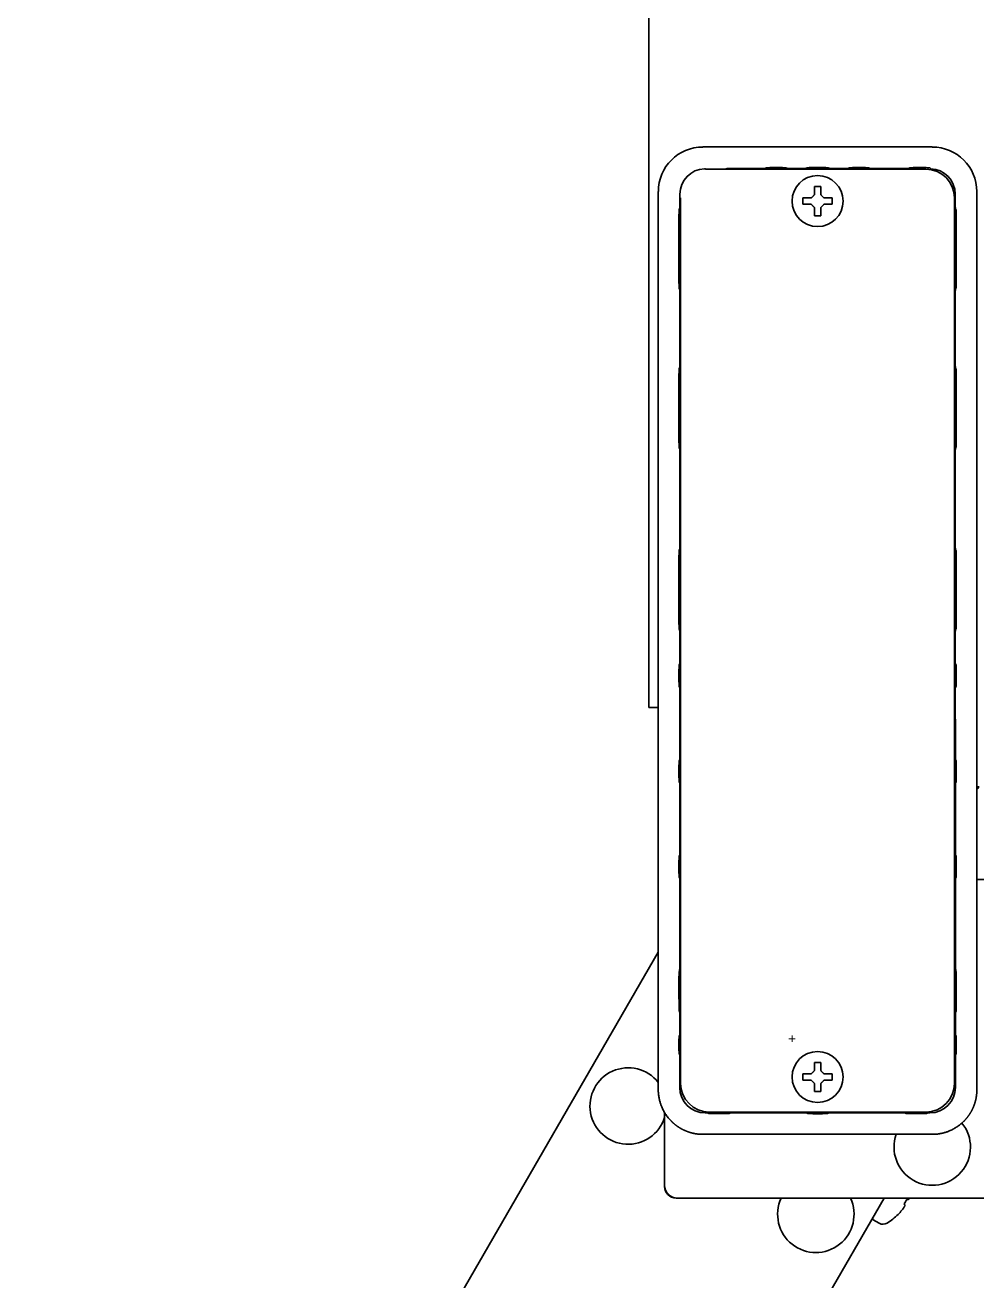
# Model space of a CAD drawing. Extents: x 6769 to 10051, y -94 to 2900.
# Drawn here: x 8436.2 to 8585.6, y 335 to 532.2 of the extents above; entities that cross this region are included whole.
import ezdxf

# ---------------------------------------------------------------- set-up
doc = ezdxf.new("R2010")
doc.units = 0
doc.header["$LTSCALE"] = 5
doc.layers.get('0').update_dxf_attribs({"linetype": 'CONTINUOUS', "lineweight": 0})
doc.layers.add('1', color=7, linetype='CONTINUOUS', true_color=0xffffff)

msp = doc.modelspace()

# ---------------------------------------------------------------- linework, layer by layer
for p, q in [((8556.06, 373.03), (8557.06, 373.03)), ((8556.56, 373.53), (8556.56, 372.53))]:
    msp.add_line(p, q)
at = {"layer": '1', "color": 7, "linetype": 'Continuous', "lineweight": 35}
for p, q in [((8534.06, 1018.93), (8534.06, 425.02)), ((8542.56, 513.03), (8578.57, 513.03)), ((8577.57, 509.53), (8543.04, 509.53)), ((8546.38, 509.62), (8552.25, 509.62)), ((8552.25, 509.62), (8552.56, 509.77)), ((8554.71, 509.78), (8553.42, 509.78)), ((8555.57, 509.77), (8555.88, 509.62)), ((8555.88, 509.62), (8558.6, 509.62)), ((8558.6, 509.62), (8558.91, 509.77)), ((8561.53, 509.78), (8559.6, 509.78)), ((8562.22, 509.77), (8562.53, 509.62)), ((8562.53, 509.62), (8565.25, 509.62)), ((8565.25, 509.62), (8565.56, 509.77)), ((8567.71, 509.78), (8566.42, 509.78)), ((8568.57, 509.77), (8568.87, 509.62)), ((8568.87, 509.62), (8574.76, 509.62)), ((8574.76, 509.62), (8575.06, 509.77)), ((8577.21, 509.78), (8575.92, 509.78)), ((8535.56, 425.85), (8535.56, 506.03)), ((8538.97, 503.59), (8538.97, 505.62)), ((8539.06, 505.03), (8539.06, 366.03)), ((8558.26, 504.53), (8558.26, 505.03)), ((8562.86, 505.03), (8562.86, 504.53)), ((8582.06, 366.03), (8582.06, 505.03)), ((8582.16, 505.62), (8582.16, 503.59)), ((8585.56, 425.85), (8585.56, 506.03)), ((8558.26, 504.03), (8558.26, 504.53)), ((8562.86, 504.53), (8562.86, 504.03)), ((8538.81, 502.21), (8538.81, 498.28)), ((8582.31, 498.28), (8582.31, 502.21)), ((8538.81, 495.77), (8538.81, 491.84)), ((8582.31, 491.84), (8582.31, 495.77)), ((8538.97, 478.59), (8538.97, 490.46)), ((8582.16, 490.46), (8582.16, 478.59)), ((8538.81, 477.21), (8538.81, 472.03)), ((8582.31, 472.03), (8582.31, 477.21)), ((8538.81, 472.03), (8538.81, 466.84)), ((8582.31, 466.84), (8582.31, 472.03)), ((8538.97, 450.08), (8538.97, 465.47)), ((8582.16, 465.47), (8582.16, 450.08)), ((8538.81, 448.71), (8538.81, 443.53)), ((8582.31, 443.53), (8582.31, 448.71)), ((8538.81, 443.53), (8538.81, 438.34)), ((8582.31, 438.34), (8582.31, 443.53)), ((8538.97, 431.96), (8538.97, 436.97)), ((8582.16, 436.97), (8582.16, 431.96)), ((8538.82, 431.66), (8538.97, 431.96)), ((8582.16, 431.96), (8582.31, 431.66)), ((8538.81, 430.8), (8538.81, 429.26)), ((8582.31, 429.26), (8582.31, 430.8)), ((8538.97, 428.1), (8538.82, 428.39)), ((8582.31, 428.39), (8582.16, 428.1)), ((8535.56, 421.89), (8535.56, 425.85)), ((8585.56, 425.85), (8585.56, 421.89)), ((8534.06, 425.02), (8535.56, 425.02)), ((8538.95, 423.97), (8538.95, 424.45)), ((8582.18, 424.45), (8582.18, 423.97)), ((8535.56, 365.02), (8535.56, 421.82)), ((8585.56, 421.82), (8585.56, 365.02)), ((8538.93, 416.89), (8538.93, 419.37)), ((8582.2, 419.37), (8582.2, 416.89)), ((8538.82, 416.66), (8538.93, 416.89)), ((8582.2, 416.89), (8582.31, 416.66)), ((8538.81, 415.8), (8538.81, 414.26)), ((8582.31, 414.26), (8582.31, 415.8)), ((8538.93, 413.17), (8538.82, 413.39)), ((8538.93, 401.89), (8538.93, 413.17)), ((8582.31, 413.39), (8582.2, 413.17)), ((8582.2, 413.17), (8582.2, 401.89)), ((8538.81, 400.8), (8538.81, 399.26)), ((8538.82, 401.66), (8538.93, 401.89)), ((8582.2, 401.89), (8582.31, 401.66)), ((8582.31, 399.26), (8582.31, 400.8)), ((8538.93, 398.17), (8538.82, 398.39)), ((8582.31, 398.39), (8582.2, 398.17)), ((8538.93, 384.13), (8538.93, 398.17)), ((8582.2, 398.17), (8582.2, 384.13)), ((8585.56, 398.03), (8607.56, 398.03)), ((8535.56, 386.65), (8279.41, -57.01)), ((8538.81, 382.61), (8538.81, 379.25)), ((8538.82, 383.48), (8538.93, 384.13)), ((8582.2, 384.13), (8582.31, 383.48)), ((8582.31, 379.25), (8582.31, 382.61)), ((8582.31, 379.01), (8582.31, 377.44)), ((8538.94, 377.17), (8538.82, 377.45)), ((8538.94, 377.17), (8538.94, 373.64)), ((8582.31, 377.44), (8582.19, 377.17)), ((8582.19, 373.64), (8582.19, 377.17)), ((8538.81, 371.55), (8538.81, 372.63)), ((8538.82, 373.43), (8538.94, 373.64)), ((8582.19, 373.64), (8582.31, 373.43)), ((8582.32, 372.63), (8582.32, 371.55)), ((8538.93, 370.47), (8538.82, 370.75)), ((8582.31, 370.75), (8582.19, 370.46)), ((8539.06, 370.37), (8538.93, 370.47)), ((8538.93, 365.39), (8538.93, 370.47)), ((8582.19, 365.4), (8582.19, 370.46)), ((8558.26, 367.03), (8558.26, 367.53)), ((8558.26, 366.53), (8558.26, 367.03)), ((8562.86, 367.53), (8562.86, 367.03)), ((8562.86, 367.03), (8562.86, 366.53)), ((8536.56, 361.42), (8536.56, 350.03)), ((8543.29, 361.39), (8542.93, 361.39)), ((8543.49, 361.28), (8543.29, 361.39)), ((8543.56, 361.53), (8577.57, 361.53)), ((8544.36, 361.28), (8545.8, 361.28)), ((8546.94, 361.39), (8546.67, 361.28)), ((8558.78, 361.39), (8546.94, 361.39)), ((8559.01, 361.28), (8558.78, 361.39)), ((8561.32, 361.27), (8559.81, 361.27)), ((8562.35, 361.39), (8562.12, 361.28)), ((8562.35, 361.39), (8574.26, 361.39)), ((8574.26, 361.39), (8574.46, 361.28)), ((8575.33, 361.28), (8576.77, 361.28)), ((8577.85, 361.4), (8577.64, 361.28)), ((8577.85, 361.4), (8578.19, 361.4)), ((8542.56, 358.03), (8578.57, 358.03)), ((8536.56, 350.02), (8536.56, 349.83)), ((8538.36, 348.03), (8538.56, 348.03)), ((8538.56, 348.03), (9067.56, 348.03)), ((8571, 348.03), (8552.71, 316.36)), ((8573.21, 345.46), (8573.21, 345.46)), ((8569.31, 344.6), (8570.21, 344.07))]:
    msp.add_line(p, q, dxfattribs=at)
for centre in [(8560.56, 504.53), (8560.56, 367.03)]:
    msp.add_circle(centre, 4, dxfattribs=at)
for centre, radius, start, end in [((8530.84, 362.47), 6, 38.0873, 342.5037), ((8578.56, 356.03), 6, 160.5288, 39.0109), ((8538.56, 350.03), 2, 180, 270), ((8538.36, 349.83), 1.8, 180, 270), ((8560.29, 345.47), 6, 154.8223, 25.1777), ((8566.75, 351.84), 8.79, 327.391, 332.609), ((8566.75, 351.84), 9.08, 301.3979, 315.3324), ((8569.43, 344.81), 0.25, 150, 240), ((8570.84, 345.16), 1.25, 240, 301.3979)]:
    msp.add_arc(centre, radius, start, end, dxfattribs=at)
for centre, major_axis, ratio, start_param, end_param in [((8542.57, 506.02), (-4.95, 4.95), 0.999391, 5.498168, 7.068203), ((8578.56, 506.02), (4.95, 4.95), 0.999391, 5.498168, 7.068203), ((8542.97, 505.62), (-2.83, 2.83), 0.999924, 5.538691, 7.068545), ((8542.75, 509.12), (0.447, 0.224), 0.99981, 0.487624, 0.991462), ((8546.38, 509.12), (0.447, -0.224), 0.99981, 2.03449, 2.653989), ((8577.56, 505.03), (3.18, 3.18), 0.999695, 5.497939, 7.068431), ((8578.16, 505.62), (2.83, 2.83), 0.999924, 5.497825, 7.02768), ((8538.92, 428.34), (0, 5.5), 0.008727, 3.926991, 4.667983), ((8582.21, 428.34), (0, 5.5), 0.008727, 1.615202, 2.356194), ((8538.99, 419.37), (0, 6.5), 0.008727, 0.785398, 1.570796), ((8582.14, 419.37), (0, 6.5), 0.008727, 4.712389, 5.497787), ((8534.9, 421.82), (0.03, 2), 0.333454, 4.734205, 4.751643), ((8586.23, 421.82), (-0.03, 2), 0.333401, 1.531547, 1.548987), ((8534.9, 421.82), (0, 2), 0.333444, 4.712388, 4.729834), ((8586.23, 421.82), (0, 2), 0.333484, 1.553351, 1.570796), ((8585.21, 412.65), (-0.622, 0), 0.999962, 2.17503, 3.159537), ((8538.82, 379.25), (0, 0.532), 0.008201, 1.567811, 2.028301), ((8538.82, 378.58), (0, 1), 0.004363, 1.117864, 2.575328), ((8582.31, 379.25), (0, 0.532), 0.008201, 4.254884, 4.715374), ((8538.82, 372.63), (0, 0.798), 0.008201, 0.014468, 1.567811), ((8582.31, 372.63), (0, 0.798), 0.008201, 4.715374, 6.268717), ((8538.82, 371.55), (0, 0.798), 0.008201, 1.567811, 3.121154), ((8582.31, 371.55), (0, 0.798), 0.008201, 3.162031, 4.715374), ((8539.44, 370.38), (-0.505, 0.092), 0.008941, 0.010307, 0.018986), ((8542.93, 365.39), (2.83, 2.83), 0.999943, 2.356233, 3.926953), ((8543.57, 366.03), (-3.18, -3.18), 0.999695, 5.497939, 7.068431), ((8578.19, 365.4), (2.83, -2.83), 0.999924, 5.497825, 7.068545), ((8559.81, 361.28), (0.799, 0), 0.008727, 3.159046, 4.712389), ((8561.32, 361.28), (0.799, 0), 0.008727, 4.712389, 6.265732), ((8566.42, 351.27), (7.85, -4.53), 0.116841, 0.058074, 0.249579), ((8567.09, 352.42), (-7.85, 4.53), 0.116841, 2.892014, 3.083519), ((8566.79, 351.91), (-7.85, 4.53), 0.993151, 3.199666, 3.222587), ((8566.72, 351.78), (7.85, -4.53), 0.993151, 6.033606, 6.225112)]:
    msp.add_ellipse(centre, major_axis=major_axis, ratio=ratio, start_param=start_param, end_param=end_param, dxfattribs=at)
at = {"layer": '1', "color": 7, "linetype": 'Continuous', "lineweight": 35, "extrusion": (0, -1.17146e-15, -1)}
msp.add_ellipse((8577.56, 366.03), major_axis=(3.18, -3.18), ratio=0.999695, start_param=5.497939, end_param=7.068431, dxfattribs=at)
at = {"layer": '1', "color": 7, "linetype": 'Continuous', "lineweight": 35}
for points, knots in [([(8552.56, 509.77), (8552.56, 509.77), (8552.57, 509.77), (8552.59, 509.77), (8552.61, 509.77), (8552.66, 509.77), (8552.71, 509.77), (8552.77, 509.77), (8552.8, 509.77), (8552.85, 509.77), (8552.87, 509.77), (8552.91, 509.77), (8552.92, 509.77), (8552.98, 509.77), (8553.01, 509.78), (8553.09, 509.78), (8553.13, 509.78), (8553.21, 509.78), (8553.25, 509.78), (8553.33, 509.78), (8553.38, 509.78), (8553.42, 509.78)], [0, 0, 0, 0, 0.03125, 0.03125, 0.0625, 0.125, 0.25, 0.25, 0.375, 0.375, 0.4375, 0.4375, 0.5, 0.5, 0.625, 0.625, 0.75, 0.75, 0.875, 0.875, 1, 1, 1, 1]), ([(8554.71, 509.78), (8554.75, 509.78), (8554.79, 509.78), (8554.88, 509.78), (8554.92, 509.78), (8555, 509.78), (8555.04, 509.78), (8555.12, 509.78), (8555.15, 509.77), (8555.21, 509.77), (8555.22, 509.77), (8555.26, 509.77), (8555.27, 509.77), (8555.32, 509.77), (8555.36, 509.77), (8555.42, 509.77), (8555.47, 509.77), (8555.52, 509.77), (8555.54, 509.77), (8555.56, 509.77), (8555.57, 509.77), (8555.57, 509.77)], [0, 0, 0, 0, 0.125, 0.125, 0.25, 0.25, 0.375, 0.375, 0.5, 0.5, 0.5625, 0.5625, 0.625, 0.625, 0.75, 0.75, 0.875, 0.9375, 0.96875, 0.96875, 1, 1, 1, 1]), ([(8558.91, 509.77), (8558.92, 509.77), (8558.93, 509.77), (8558.96, 509.77), (8558.99, 509.77), (8559.03, 509.77), (8559.08, 509.77), (8559.11, 509.77), (8559.15, 509.77), (8559.16, 509.77), (8559.19, 509.77), (8559.2, 509.77), (8559.24, 509.78), (8559.27, 509.78), (8559.33, 509.78), (8559.37, 509.78), (8559.43, 509.78), (8559.46, 509.78), (8559.53, 509.78), (8559.56, 509.78), (8559.6, 509.78)], [0, 0, 0, 0, 0.0625, 0.0625, 0.125, 0.25, 0.25, 0.375, 0.375, 0.4375, 0.4375, 0.5, 0.5, 0.625, 0.625, 0.75, 0.75, 0.875, 0.875, 1, 1, 1, 1]), ([(8561.53, 509.78), (8561.56, 509.78), (8561.6, 509.78), (8561.67, 509.78), (8561.7, 509.78), (8561.76, 509.78), (8561.79, 509.78), (8561.86, 509.78), (8561.88, 509.78), (8561.93, 509.77), (8561.94, 509.77), (8561.97, 509.77), (8561.98, 509.77), (8562.02, 509.77), (8562.05, 509.77), (8562.1, 509.77), (8562.14, 509.77), (8562.17, 509.77), (8562.2, 509.77), (8562.21, 509.77), (8562.22, 509.77)], [0, 0, 0, 0, 0.125, 0.125, 0.25, 0.25, 0.375, 0.375, 0.5, 0.5, 0.5625, 0.5625, 0.625, 0.625, 0.75, 0.75, 0.875, 0.9375, 0.9375, 1, 1, 1, 1]), ([(8565.56, 509.77), (8565.56, 509.77), (8565.57, 509.77), (8565.59, 509.77), (8565.61, 509.77), (8565.66, 509.77), (8565.71, 509.77), (8565.77, 509.77), (8565.8, 509.77), (8565.85, 509.77), (8565.87, 509.77), (8565.91, 509.77), (8565.92, 509.77), (8565.98, 509.77), (8566.01, 509.78), (8566.09, 509.78), (8566.13, 509.78), (8566.21, 509.78), (8566.25, 509.78), (8566.33, 509.78), (8566.38, 509.78), (8566.42, 509.78)], [0, 0, 0, 0, 0.03125, 0.03125, 0.0625, 0.125, 0.25, 0.25, 0.375, 0.375, 0.4375, 0.4375, 0.5, 0.5, 0.625, 0.625, 0.75, 0.75, 0.875, 0.875, 1, 1, 1, 1]), ([(8567.71, 509.78), (8567.75, 509.78), (8567.79, 509.78), (8567.88, 509.78), (8567.92, 509.78), (8568, 509.78), (8568.04, 509.78), (8568.12, 509.78), (8568.15, 509.77), (8568.21, 509.77), (8568.22, 509.77), (8568.26, 509.77), (8568.27, 509.77), (8568.32, 509.77), (8568.36, 509.77), (8568.42, 509.77), (8568.47, 509.77), (8568.52, 509.77), (8568.54, 509.77), (8568.56, 509.77), (8568.57, 509.77), (8568.57, 509.77)], [0, 0, 0, 0, 0.125, 0.125, 0.25, 0.25, 0.375, 0.375, 0.5, 0.5, 0.5625, 0.5625, 0.625, 0.625, 0.75, 0.75, 0.875, 0.9375, 0.96875, 0.96875, 1, 1, 1, 1]), ([(8575.06, 509.77), (8575.06, 509.77), (8575.07, 509.77), (8575.09, 509.77), (8575.11, 509.77), (8575.16, 509.77), (8575.21, 509.77), (8575.27, 509.77), (8575.3, 509.77), (8575.35, 509.77), (8575.37, 509.77), (8575.41, 509.77), (8575.42, 509.77), (8575.48, 509.77), (8575.51, 509.78), (8575.59, 509.78), (8575.63, 509.78), (8575.71, 509.78), (8575.75, 509.78), (8575.83, 509.78), (8575.88, 509.78), (8575.92, 509.78)], [0, 0, 0, 0, 0.03125, 0.03125, 0.0625, 0.125, 0.25, 0.25, 0.375, 0.375, 0.4375, 0.4375, 0.5, 0.5, 0.625, 0.625, 0.75, 0.75, 0.875, 0.875, 1, 1, 1, 1]), ([(8577.21, 509.78), (8577.25, 509.78), (8577.29, 509.78), (8577.38, 509.78), (8577.42, 509.78), (8577.46, 509.78), (8577.46, 509.78), (8577.46, 509.78), (8577.46, 509.78), (8577.69, 509.78), (8577.91, 509.77), (8578.13, 509.77)], [0, 0, 0, 0, 0.50182, 0.50182, 1, 1, 1, 1.01408, 1.01408, 1.01408, 3.775035, 3.775035, 3.775035, 3.775035]), ([(8578.32, 509.62), (8578.31, 509.62), (8578.29, 509.64), (8578.26, 509.67), (8578.24, 509.68), (8578.23, 509.69), (8578.23, 509.69), (8578.23, 509.69), (8578.23, 509.69), (8578.2, 509.72), (8578.17, 509.75), (8578.13, 509.77)], [0, 0, 0, 0, 0.333333, 0.666667, 1, 1, 1, 1.00667, 1.00667, 1.00667, 2.098235, 2.098235, 2.098235, 2.098235]), ([(8561.06, 506.83), (8561.06, 506.62), (8561.06, 506.41), (8561.06, 506.09), (8561.06, 505.98), (8561.06, 505.75), (8561.06, 505.64), (8561.06, 505.53)], [0, 0, 0, 0, 0.5, 0.5, 0.75, 0.75, 1, 1, 1, 1]), ([(8558.26, 505.03), (8558.47, 505.03), (8558.68, 505.03), (8559, 505.03), (8559.11, 505.03), (8559.34, 505.03), (8559.45, 505.03), (8559.56, 505.03)], [0, 0, 0, 0, 0.5, 0.5, 0.75, 0.75, 1, 1, 1, 1]), ([(8538.81, 502.21), (8538.81, 502.25), (8538.81, 502.29), (8538.81, 502.38), (8538.81, 502.42), (8538.81, 502.5), (8538.82, 502.54), (8538.82, 502.61), (8538.82, 502.65), (8538.82, 502.7), (8538.82, 502.72), (8538.82, 502.76), (8538.82, 502.77), (8538.82, 502.82), (8538.82, 502.85), (8538.82, 502.92), (8538.82, 502.96), (8538.82, 503.02), (8538.82, 503.04), (8538.82, 503.05), (8538.82, 503.06), (8538.82, 503.07)], [0, 0, 0, 0, 0.125, 0.125, 0.25, 0.25, 0.375, 0.375, 0.5, 0.5, 0.5625, 0.5625, 0.625, 0.625, 0.75, 0.75, 0.875, 0.9375, 0.96875, 0.96875, 1, 1, 1, 1]), ([(8560.06, 502.23), (8560.06, 502.43), (8560.06, 502.64), (8560.06, 502.96), (8560.06, 503.07), (8560.06, 503.3), (8560.06, 503.41), (8560.06, 503.53)], [0, 0, 0, 0, 0.5, 0.5, 0.75, 0.75, 1, 1, 1, 1]), ([(8562.86, 504.03), (8562.66, 504.03), (8562.45, 504.03), (8562.13, 504.03), (8562.02, 504.03), (8561.79, 504.03), (8561.68, 504.03), (8561.56, 504.03)], [0, 0, 0, 0, 0.5, 0.5, 0.75, 0.75, 1, 1, 1, 1]), ([(8582.31, 503.07), (8582.31, 503.06), (8582.31, 503.06), (8582.31, 503.04), (8582.31, 503.02), (8582.31, 502.97), (8582.31, 502.92), (8582.31, 502.86), (8582.31, 502.82), (8582.31, 502.77), (8582.31, 502.76), (8582.31, 502.72), (8582.31, 502.7), (8582.31, 502.65), (8582.31, 502.61), (8582.31, 502.54), (8582.31, 502.5), (8582.31, 502.42), (8582.31, 502.38), (8582.31, 502.29), (8582.31, 502.25), (8582.31, 502.21)], [0, 0, 0, 0, 0.03125, 0.03125, 0.0625, 0.125, 0.25, 0.25, 0.375, 0.375, 0.4375, 0.4375, 0.5, 0.5, 0.625, 0.625, 0.75, 0.75, 0.875, 0.875, 1, 1, 1, 1]), ([(8538.81, 495.77), (8538.81, 495.88), (8538.81, 496.09), (8538.81, 496.29), (8538.81, 496.5), (8538.81, 496.61), (8538.81, 496.82), (8538.81, 496.92), (8538.81, 497.13), (8538.81, 497.24), (8538.81, 497.44), (8538.81, 497.55), (8538.81, 497.76), (8538.81, 497.97), (8538.81, 498.18), (8538.81, 498.28)], [0, 0, 0, 0, 0.125, 0.25, 0.25, 0.375, 0.375, 0.5, 0.5, 0.625, 0.625, 0.75, 0.75, 0.875, 1, 1, 1, 1]), ([(8582.31, 498.28), (8582.31, 498.18), (8582.31, 497.97), (8582.31, 497.76), (8582.31, 497.55), (8582.31, 497.44), (8582.31, 497.24), (8582.31, 497.13), (8582.31, 496.92), (8582.31, 496.82), (8582.31, 496.61), (8582.31, 496.5), (8582.31, 496.29), (8582.31, 496.09), (8582.31, 495.88), (8582.31, 495.77)], [0, 0, 0, 0, 0.125, 0.25, 0.25, 0.375, 0.375, 0.5, 0.5, 0.625, 0.625, 0.75, 0.75, 0.875, 1, 1, 1, 1]), ([(8538.82, 490.98), (8538.82, 490.99), (8538.82, 491), (8538.82, 491.01), (8538.82, 491.03), (8538.82, 491.09), (8538.82, 491.13), (8538.82, 491.2), (8538.82, 491.23), (8538.82, 491.28), (8538.82, 491.3), (8538.82, 491.33), (8538.82, 491.35), (8538.82, 491.4), (8538.82, 491.44), (8538.82, 491.51), (8538.81, 491.55), (8538.81, 491.63), (8538.81, 491.67), (8538.81, 491.76), (8538.81, 491.8), (8538.81, 491.84)], [0, 0, 0, 0, 0.03125, 0.03125, 0.0625, 0.125, 0.25, 0.25, 0.375, 0.375, 0.4375, 0.4375, 0.5, 0.5, 0.625, 0.625, 0.75, 0.75, 0.875, 0.875, 1, 1, 1, 1]), ([(8582.31, 491.84), (8582.31, 491.8), (8582.31, 491.76), (8582.31, 491.68), (8582.31, 491.63), (8582.31, 491.55), (8582.31, 491.51), (8582.31, 491.44), (8582.31, 491.4), (8582.31, 491.35), (8582.31, 491.33), (8582.31, 491.3), (8582.31, 491.28), (8582.31, 491.23), (8582.31, 491.2), (8582.31, 491.13), (8582.31, 491.09), (8582.31, 491.04), (8582.31, 491.01), (8582.31, 491), (8582.31, 490.99), (8582.31, 490.98)], [0, 0, 0, 0, 0.125, 0.125, 0.25, 0.25, 0.375, 0.375, 0.5, 0.5, 0.5625, 0.5625, 0.625, 0.625, 0.75, 0.75, 0.875, 0.9375, 0.96875, 0.96875, 1, 1, 1, 1]), ([(8538.81, 477.21), (8538.81, 477.25), (8538.81, 477.29), (8538.81, 477.38), (8538.81, 477.42), (8538.81, 477.5), (8538.82, 477.54), (8538.82, 477.61), (8538.82, 477.65), (8538.82, 477.7), (8538.82, 477.72), (8538.82, 477.76), (8538.82, 477.77), (8538.82, 477.82), (8538.82, 477.85), (8538.82, 477.92), (8538.82, 477.96), (8538.82, 478.02), (8538.82, 478.04), (8538.82, 478.05), (8538.82, 478.06), (8538.82, 478.07)], [0, 0, 0, 0, 0.125, 0.125, 0.25, 0.25, 0.375, 0.375, 0.5, 0.5, 0.5625, 0.5625, 0.625, 0.625, 0.75, 0.75, 0.875, 0.9375, 0.96875, 0.96875, 1, 1, 1, 1]), ([(8582.31, 478.07), (8582.31, 478.06), (8582.31, 478.06), (8582.31, 478.04), (8582.31, 478.02), (8582.31, 477.97), (8582.31, 477.92), (8582.31, 477.86), (8582.31, 477.82), (8582.31, 477.77), (8582.31, 477.76), (8582.31, 477.72), (8582.31, 477.7), (8582.31, 477.65), (8582.31, 477.61), (8582.31, 477.54), (8582.31, 477.5), (8582.31, 477.42), (8582.31, 477.38), (8582.31, 477.29), (8582.31, 477.25), (8582.31, 477.21)], [0, 0, 0, 0, 0.03125, 0.03125, 0.0625, 0.125, 0.25, 0.25, 0.375, 0.375, 0.4375, 0.4375, 0.5, 0.5, 0.625, 0.625, 0.75, 0.75, 0.875, 0.875, 1, 1, 1, 1]), ([(8538.82, 465.97), (8538.82, 465.98), (8538.82, 465.99), (8538.82, 466), (8538.82, 466.03), (8538.82, 466.08), (8538.82, 466.13), (8538.82, 466.19), (8538.82, 466.22), (8538.82, 466.27), (8538.82, 466.29), (8538.82, 466.32), (8538.82, 466.34), (8538.82, 466.4), (8538.82, 466.43), (8538.82, 466.51), (8538.81, 466.55), (8538.81, 466.63), (8538.81, 466.67), (8538.81, 466.75), (8538.81, 466.8), (8538.81, 466.84)], [0, 0, 0, 0, 0.03125, 0.03125, 0.0625, 0.125, 0.25, 0.25, 0.375, 0.375, 0.4375, 0.4375, 0.5, 0.5, 0.625, 0.625, 0.75, 0.75, 0.875, 0.875, 1, 1, 1, 1]), ([(8582.31, 466.84), (8582.31, 466.8), (8582.31, 466.75), (8582.31, 466.67), (8582.31, 466.63), (8582.31, 466.55), (8582.31, 466.51), (8582.31, 466.43), (8582.31, 466.4), (8582.31, 466.34), (8582.31, 466.32), (8582.31, 466.29), (8582.31, 466.27), (8582.31, 466.22), (8582.31, 466.19), (8582.31, 466.13), (8582.31, 466.08), (8582.31, 466.03), (8582.31, 466), (8582.31, 465.99), (8582.31, 465.98), (8582.31, 465.97)], [0, 0, 0, 0, 0.125, 0.125, 0.25, 0.25, 0.375, 0.375, 0.5, 0.5, 0.5625, 0.5625, 0.625, 0.625, 0.75, 0.75, 0.875, 0.9375, 0.96875, 0.96875, 1, 1, 1, 1]), ([(8538.81, 448.71), (8538.81, 448.76), (8538.81, 448.8), (8538.81, 448.88), (8538.81, 448.92), (8538.81, 449.01), (8538.82, 449.04), (8538.82, 449.12), (8538.82, 449.16), (8538.82, 449.21), (8538.82, 449.23), (8538.82, 449.26), (8538.82, 449.28), (8538.82, 449.33), (8538.82, 449.36), (8538.82, 449.43), (8538.82, 449.47), (8538.82, 449.52), (8538.82, 449.55), (8538.82, 449.56), (8538.82, 449.57), (8538.82, 449.58)], [0, 0, 0, 0, 0.125, 0.125, 0.25, 0.25, 0.375, 0.375, 0.5, 0.5, 0.5625, 0.5625, 0.625, 0.625, 0.75, 0.75, 0.875, 0.9375, 0.96875, 0.96875, 1, 1, 1, 1]), ([(8582.31, 449.58), (8582.31, 449.57), (8582.31, 449.56), (8582.31, 449.55), (8582.31, 449.52), (8582.31, 449.47), (8582.31, 449.43), (8582.31, 449.36), (8582.31, 449.33), (8582.31, 449.28), (8582.31, 449.26), (8582.31, 449.23), (8582.31, 449.21), (8582.31, 449.16), (8582.31, 449.12), (8582.31, 449.04), (8582.31, 449.01), (8582.31, 448.92), (8582.31, 448.88), (8582.31, 448.8), (8582.31, 448.76), (8582.31, 448.71)], [0, 0, 0, 0, 0.03125, 0.03125, 0.0625, 0.125, 0.25, 0.25, 0.375, 0.375, 0.4375, 0.4375, 0.5, 0.5, 0.625, 0.625, 0.75, 0.75, 0.875, 0.875, 1, 1, 1, 1]), ([(8538.82, 437.47), (8538.82, 437.48), (8538.82, 437.49), (8538.82, 437.5), (8538.82, 437.53), (8538.82, 437.58), (8538.82, 437.63), (8538.82, 437.69), (8538.82, 437.72), (8538.82, 437.77), (8538.82, 437.79), (8538.82, 437.82), (8538.82, 437.84), (8538.82, 437.9), (8538.82, 437.93), (8538.82, 438.01), (8538.81, 438.05), (8538.81, 438.13), (8538.81, 438.17), (8538.81, 438.25), (8538.81, 438.3), (8538.81, 438.34)], [0, 0, 0, 0, 0.03125, 0.03125, 0.0625, 0.125, 0.25, 0.25, 0.375, 0.375, 0.4375, 0.4375, 0.5, 0.5, 0.625, 0.625, 0.75, 0.75, 0.875, 0.875, 1, 1, 1, 1]), ([(8582.31, 438.34), (8582.31, 438.3), (8582.31, 438.25), (8582.31, 438.17), (8582.31, 438.13), (8582.31, 438.05), (8582.31, 438.01), (8582.31, 437.93), (8582.31, 437.9), (8582.31, 437.84), (8582.31, 437.82), (8582.31, 437.79), (8582.31, 437.77), (8582.31, 437.72), (8582.31, 437.69), (8582.31, 437.63), (8582.31, 437.58), (8582.31, 437.53), (8582.31, 437.5), (8582.31, 437.49), (8582.31, 437.48), (8582.31, 437.47)], [0, 0, 0, 0, 0.125, 0.125, 0.25, 0.25, 0.375, 0.375, 0.5, 0.5, 0.5625, 0.5625, 0.625, 0.625, 0.75, 0.75, 0.875, 0.9375, 0.96875, 0.96875, 1, 1, 1, 1]), ([(8538.81, 430.8), (8538.81, 430.84), (8538.81, 430.88), (8538.81, 430.97), (8538.81, 431.01), (8538.81, 431.09), (8538.82, 431.13), (8538.82, 431.2), (8538.82, 431.24), (8538.82, 431.29), (8538.82, 431.31), (8538.82, 431.34), (8538.82, 431.36), (8538.82, 431.41), (8538.82, 431.44), (8538.82, 431.51), (8538.82, 431.55), (8538.82, 431.61), (8538.82, 431.63), (8538.82, 431.64), (8538.82, 431.65), (8538.82, 431.66)], [0, 0, 0, 0, 0.125, 0.125, 0.25, 0.25, 0.375, 0.375, 0.5, 0.5, 0.5625, 0.5625, 0.625, 0.625, 0.75, 0.75, 0.875, 0.9375, 0.96875, 0.96875, 1, 1, 1, 1]), ([(8582.31, 431.66), (8582.31, 431.65), (8582.31, 431.64), (8582.31, 431.63), (8582.31, 431.61), (8582.31, 431.55), (8582.31, 431.51), (8582.31, 431.44), (8582.31, 431.41), (8582.31, 431.36), (8582.31, 431.34), (8582.31, 431.31), (8582.31, 431.29), (8582.31, 431.24), (8582.31, 431.2), (8582.31, 431.13), (8582.31, 431.09), (8582.31, 431.01), (8582.31, 430.97), (8582.31, 430.88), (8582.31, 430.84), (8582.31, 430.8)], [0, 0, 0, 0, 0.03125, 0.03125, 0.0625, 0.125, 0.25, 0.25, 0.375, 0.375, 0.4375, 0.4375, 0.5, 0.5, 0.625, 0.625, 0.75, 0.75, 0.875, 0.875, 1, 1, 1, 1]), ([(8538.82, 428.39), (8538.82, 428.4), (8538.82, 428.41), (8538.82, 428.42), (8538.82, 428.45), (8538.82, 428.5), (8538.82, 428.55), (8538.82, 428.61), (8538.82, 428.64), (8538.82, 428.69), (8538.82, 428.71), (8538.82, 428.74), (8538.82, 428.76), (8538.82, 428.81), (8538.82, 428.85), (8538.82, 428.93), (8538.81, 428.96), (8538.81, 429.05), (8538.81, 429.09), (8538.81, 429.17), (8538.81, 429.21), (8538.81, 429.26)], [0, 0, 0, 0, 0.03125, 0.03125, 0.0625, 0.125, 0.25, 0.25, 0.375, 0.375, 0.4375, 0.4375, 0.5, 0.5, 0.625, 0.625, 0.75, 0.75, 0.875, 0.875, 1, 1, 1, 1]), ([(8582.31, 429.26), (8582.31, 429.21), (8582.31, 429.17), (8582.31, 429.09), (8582.31, 429.05), (8582.31, 428.96), (8582.31, 428.93), (8582.31, 428.85), (8582.31, 428.81), (8582.31, 428.76), (8582.31, 428.74), (8582.31, 428.71), (8582.31, 428.69), (8582.31, 428.64), (8582.31, 428.61), (8582.31, 428.55), (8582.31, 428.5), (8582.31, 428.45), (8582.31, 428.42), (8582.31, 428.41), (8582.31, 428.4), (8582.31, 428.39)], [0, 0, 0, 0, 0.125, 0.125, 0.25, 0.25, 0.375, 0.375, 0.5, 0.5, 0.5625, 0.5625, 0.625, 0.625, 0.75, 0.75, 0.875, 0.9375, 0.96875, 0.96875, 1, 1, 1, 1]), ([(8538.81, 415.8), (8538.81, 415.84), (8538.81, 415.88), (8538.81, 415.97), (8538.81, 416.01), (8538.81, 416.09), (8538.82, 416.13), (8538.82, 416.2), (8538.82, 416.24), (8538.82, 416.29), (8538.82, 416.31), (8538.82, 416.34), (8538.82, 416.36), (8538.82, 416.41), (8538.82, 416.44), (8538.82, 416.51), (8538.82, 416.55), (8538.82, 416.61), (8538.82, 416.63), (8538.82, 416.64), (8538.82, 416.65), (8538.82, 416.66)], [0, 0, 0, 0, 0.125, 0.125, 0.25, 0.25, 0.375, 0.375, 0.5, 0.5, 0.5625, 0.5625, 0.625, 0.625, 0.75, 0.75, 0.875, 0.9375, 0.96875, 0.96875, 1, 1, 1, 1]), ([(8582.31, 416.66), (8582.31, 416.65), (8582.31, 416.64), (8582.31, 416.63), (8582.31, 416.61), (8582.31, 416.55), (8582.31, 416.51), (8582.31, 416.44), (8582.31, 416.41), (8582.31, 416.36), (8582.31, 416.34), (8582.31, 416.31), (8582.31, 416.29), (8582.31, 416.24), (8582.31, 416.2), (8582.31, 416.13), (8582.31, 416.09), (8582.31, 416.01), (8582.31, 415.97), (8582.31, 415.88), (8582.31, 415.84), (8582.31, 415.8)], [0, 0, 0, 0, 0.03125, 0.03125, 0.0625, 0.125, 0.25, 0.25, 0.375, 0.375, 0.4375, 0.4375, 0.5, 0.5, 0.625, 0.625, 0.75, 0.75, 0.875, 0.875, 1, 1, 1, 1]), ([(8538.82, 413.39), (8538.82, 413.4), (8538.82, 413.41), (8538.82, 413.42), (8538.82, 413.45), (8538.82, 413.5), (8538.82, 413.55), (8538.82, 413.61), (8538.82, 413.64), (8538.82, 413.69), (8538.82, 413.71), (8538.82, 413.74), (8538.82, 413.76), (8538.82, 413.81), (8538.82, 413.85), (8538.82, 413.93), (8538.81, 413.96), (8538.81, 414.05), (8538.81, 414.09), (8538.81, 414.17), (8538.81, 414.21), (8538.81, 414.26)], [0, 0, 0, 0, 0.03125, 0.03125, 0.0625, 0.125, 0.25, 0.25, 0.375, 0.375, 0.4375, 0.4375, 0.5, 0.5, 0.625, 0.625, 0.75, 0.75, 0.875, 0.875, 1, 1, 1, 1]), ([(8582.31, 414.26), (8582.31, 414.21), (8582.31, 414.17), (8582.31, 414.09), (8582.31, 414.05), (8582.31, 413.96), (8582.31, 413.93), (8582.31, 413.85), (8582.31, 413.81), (8582.31, 413.76), (8582.31, 413.74), (8582.31, 413.71), (8582.31, 413.69), (8582.31, 413.64), (8582.31, 413.61), (8582.31, 413.55), (8582.31, 413.5), (8582.31, 413.45), (8582.31, 413.42), (8582.31, 413.41), (8582.31, 413.4), (8582.31, 413.39)], [0, 0, 0, 0, 0.125, 0.125, 0.25, 0.25, 0.375, 0.375, 0.5, 0.5, 0.5625, 0.5625, 0.625, 0.625, 0.75, 0.75, 0.875, 0.9375, 0.96875, 0.96875, 1, 1, 1, 1]), ([(8538.81, 400.8), (8538.81, 400.84), (8538.81, 400.88), (8538.81, 400.97), (8538.81, 401.01), (8538.81, 401.09), (8538.82, 401.13), (8538.82, 401.2), (8538.82, 401.24), (8538.82, 401.29), (8538.82, 401.31), (8538.82, 401.34), (8538.82, 401.36), (8538.82, 401.41), (8538.82, 401.44), (8538.82, 401.51), (8538.82, 401.55), (8538.82, 401.61), (8538.82, 401.63), (8538.82, 401.64), (8538.82, 401.65), (8538.82, 401.66)], [0, 0, 0, 0, 0.125, 0.125, 0.25, 0.25, 0.375, 0.375, 0.5, 0.5, 0.5625, 0.5625, 0.625, 0.625, 0.75, 0.75, 0.875, 0.9375, 0.96875, 0.96875, 1, 1, 1, 1]), ([(8582.31, 401.66), (8582.31, 401.65), (8582.31, 401.64), (8582.31, 401.63), (8582.31, 401.61), (8582.31, 401.55), (8582.31, 401.51), (8582.31, 401.44), (8582.31, 401.41), (8582.31, 401.36), (8582.31, 401.34), (8582.31, 401.31), (8582.31, 401.29), (8582.31, 401.24), (8582.31, 401.2), (8582.31, 401.13), (8582.31, 401.09), (8582.31, 401.01), (8582.31, 400.97), (8582.31, 400.88), (8582.31, 400.84), (8582.31, 400.8)], [0, 0, 0, 0, 0.03125, 0.03125, 0.0625, 0.125, 0.25, 0.25, 0.375, 0.375, 0.4375, 0.4375, 0.5, 0.5, 0.625, 0.625, 0.75, 0.75, 0.875, 0.875, 1, 1, 1, 1]), ([(8538.82, 398.39), (8538.82, 398.4), (8538.82, 398.41), (8538.82, 398.42), (8538.82, 398.45), (8538.82, 398.5), (8538.82, 398.55), (8538.82, 398.61), (8538.82, 398.64), (8538.82, 398.69), (8538.82, 398.71), (8538.82, 398.74), (8538.82, 398.76), (8538.82, 398.81), (8538.82, 398.85), (8538.82, 398.93), (8538.81, 398.96), (8538.81, 399.05), (8538.81, 399.09), (8538.81, 399.17), (8538.81, 399.21), (8538.81, 399.26)], [0, 0, 0, 0, 0.03125, 0.03125, 0.0625, 0.125, 0.25, 0.25, 0.375, 0.375, 0.4375, 0.4375, 0.5, 0.5, 0.625, 0.625, 0.75, 0.75, 0.875, 0.875, 1, 1, 1, 1]), ([(8582.31, 399.26), (8582.31, 399.21), (8582.31, 399.17), (8582.31, 399.09), (8582.31, 399.05), (8582.31, 398.96), (8582.31, 398.93), (8582.31, 398.85), (8582.31, 398.81), (8582.31, 398.76), (8582.31, 398.74), (8582.31, 398.71), (8582.31, 398.69), (8582.31, 398.64), (8582.31, 398.61), (8582.31, 398.55), (8582.31, 398.5), (8582.31, 398.45), (8582.31, 398.42), (8582.31, 398.41), (8582.31, 398.4), (8582.31, 398.39)], [0, 0, 0, 0, 0.125, 0.125, 0.25, 0.25, 0.375, 0.375, 0.5, 0.5, 0.5625, 0.5625, 0.625, 0.625, 0.75, 0.75, 0.875, 0.9375, 0.96875, 0.96875, 1, 1, 1, 1]), ([(8538.81, 382.61), (8538.81, 382.65), (8538.81, 382.7), (8538.81, 382.78), (8538.81, 382.82), (8538.81, 382.9), (8538.82, 382.94), (8538.82, 383.02), (8538.82, 383.05), (8538.82, 383.11), (8538.82, 383.12), (8538.82, 383.16), (8538.82, 383.18), (8538.82, 383.23), (8538.82, 383.26), (8538.82, 383.32), (8538.82, 383.37), (8538.82, 383.42), (8538.82, 383.45), (8538.82, 383.46), (8538.82, 383.47), (8538.82, 383.48)], [0, 0, 0, 0, 0.125, 0.125, 0.25, 0.25, 0.375, 0.375, 0.5, 0.5, 0.5625, 0.5625, 0.625, 0.625, 0.75, 0.75, 0.875, 0.9375, 0.96875, 0.96875, 1, 1, 1, 1]), ([(8582.31, 383.48), (8582.31, 383.47), (8582.31, 383.46), (8582.31, 383.45), (8582.31, 383.42), (8582.31, 383.37), (8582.31, 383.32), (8582.31, 383.26), (8582.31, 383.23), (8582.31, 383.18), (8582.31, 383.16), (8582.31, 383.12), (8582.31, 383.11), (8582.31, 383.05), (8582.31, 383.02), (8582.31, 382.94), (8582.31, 382.9), (8582.31, 382.82), (8582.31, 382.78), (8582.31, 382.7), (8582.31, 382.65), (8582.31, 382.61)], [0, 0, 0, 0, 0.03125, 0.03125, 0.0625, 0.125, 0.25, 0.25, 0.375, 0.375, 0.4375, 0.4375, 0.5, 0.5, 0.625, 0.625, 0.75, 0.75, 0.875, 0.875, 1, 1, 1, 1]), ([(8538.82, 377.45), (8538.82, 377.45), (8538.82, 377.45), (8538.82, 377.45), (8538.82, 377.45), (8538.82, 377.45), (8538.82, 377.45), (8538.82, 377.45), (8538.82, 377.46), (8538.82, 377.47), (8538.82, 377.47), (8538.82, 377.49), (8538.82, 377.5), (8538.82, 377.54), (8538.82, 377.56), (8538.82, 377.63), (8538.82, 377.68), (8538.82, 377.73)], [0, 0, 0, 0, 0.006838, 0.006838, 0.014658, 0.014658, 0.030298, 0.030298, 0.061579, 0.061579, 0.12414, 0.12414, 0.249263, 0.249263, 0.499509, 0.499509, 1, 1, 1, 1]), ([(8561.06, 369.33), (8561.06, 369.12), (8561.06, 368.91), (8561.06, 368.59), (8561.06, 368.48), (8561.06, 368.25), (8561.06, 368.14), (8561.06, 368.03)], [0, 0, 0, 0, 0.5, 0.5, 0.75, 0.75, 1, 1, 1, 1]), ([(8558.26, 367.53), (8558.47, 367.53), (8558.68, 367.53), (8559, 367.53), (8559.11, 367.53), (8559.34, 367.53), (8559.45, 367.53), (8559.56, 367.53)], [0, 0, 0, 0, 0.5, 0.5, 0.75, 0.75, 1, 1, 1, 1]), ([(8535.56, 365.02), (8535.56, 365.02), (8535.56, 365.02), (8535.56, 365.02), (8535.56, 365.02), (8535.56, 365.02), (8535.56, 365.02), (8535.56, 365.02), (8535.56, 365.02), (8535.56, 365.02), (8535.56, 365.02), (8535.56, 365.01), (8535.56, 365.01), (8535.56, 365.01), (8535.56, 365.01), (8535.56, 365.01), (8535.56, 365), (8535.56, 365), (8535.56, 365), (8535.56, 365), (8535.56, 364.99), (8535.56, 364.99), (8535.56, 364.99), (8535.56, 364.98), (8535.56, 364.98), (8535.56, 364.98), (8535.56, 364.97), (8535.56, 364.97), (8535.56, 364.96), (8535.56, 364.96), (8535.56, 364.95), (8535.56, 364.95), (8535.56, 364.95), (8535.56, 364.94), (8535.56, 364.94), (8535.56, 364.93), (8535.56, 364.92), (8535.56, 364.92), (8535.56, 364.91), (8535.57, 364.91), (8535.57, 364.9), (8535.57, 364.89), (8535.57, 364.89), (8535.57, 364.88), (8535.57, 364.88), (8535.57, 364.87), (8535.57, 364.86), (8535.57, 364.85), (8535.57, 364.85), (8535.57, 364.84), (8535.57, 364.83), (8535.57, 364.82), (8535.57, 364.82), (8535.57, 364.81), (8535.57, 364.8), (8535.57, 364.79), (8535.57, 364.78), (8535.57, 364.77), (8535.57, 364.76), (8535.57, 364.76), (8535.57, 364.75), (8535.57, 364.74), (8535.57, 364.73), (8535.57, 364.72), (8535.57, 364.71), (8535.57, 364.7), (8535.57, 364.69), (8535.57, 364.68), (8535.57, 364.67), (8535.57, 364.66), (8535.57, 364.65), (8535.58, 364.63), (8535.58, 364.62), (8535.58, 364.61), (8535.58, 364.6), (8535.58, 364.59), (8535.58, 364.58), (8535.58, 364.57), (8535.58, 364.55), (8535.58, 364.54), (8535.58, 364.53), (8535.58, 364.52), (8535.58, 364.5), (8535.58, 364.49), (8535.59, 364.48), (8535.59, 364.46), (8535.59, 364.45), (8535.59, 364.44), (8535.59, 364.42), (8535.59, 364.41), (8535.59, 364.4), (8535.59, 364.38), (8535.6, 364.27), (8535.63, 364.06), (8535.68, 363.77), (8535.73, 363.49), (8535.8, 363.23), (8535.87, 362.98), (8535.94, 362.76), (8536.02, 362.55), (8536.11, 362.32), (8536.22, 362.06), (8536.36, 361.79), (8536.5, 361.52), (8536.66, 361.25), (8536.83, 361), (8537.02, 360.75), (8537.21, 360.52), (8537.41, 360.29), (8537.56, 360.12), (8537.67, 360.02), (8537.73, 359.96), (8537.79, 359.9), (8537.86, 359.84), (8537.92, 359.79), (8537.98, 359.73), (8538.04, 359.68), (8538.11, 359.63), (8538.17, 359.57), (8538.24, 359.52), (8538.3, 359.47), (8538.37, 359.42), (8538.44, 359.37), (8538.5, 359.32), (8538.57, 359.27), (8538.64, 359.23), (8538.71, 359.18), (8538.78, 359.14), (8538.85, 359.09), (8538.92, 359.05), (8538.99, 359), (8539.06, 358.96), (8539.14, 358.92), (8539.21, 358.88), (8539.28, 358.84), (8539.36, 358.8), (8539.43, 358.77), (8539.5, 358.73), (8539.58, 358.69), (8539.66, 358.66), (8539.73, 358.62), (8539.81, 358.59), (8539.88, 358.56), (8539.96, 358.53), (8540.04, 358.5), (8540.12, 358.47), (8540.19, 358.44), (8540.27, 358.41), (8540.35, 358.38), (8540.43, 358.36), (8540.51, 358.33), (8540.59, 358.31), (8540.67, 358.29), (8540.75, 358.26), (8540.83, 358.24), (8540.91, 358.22), (8540.99, 358.2), (8541.07, 358.19), (8541.15, 358.17), (8541.24, 358.15), (8541.32, 358.14), (8541.4, 358.12), (8541.48, 358.11), (8541.56, 358.1), (8541.65, 358.09), (8541.73, 358.08), (8541.81, 358.07), (8541.9, 358.06), (8541.98, 358.05), (8542.06, 358.04), (8542.14, 358.04), (8542.23, 358.03), (8542.31, 358.03), (8542.39, 358.03), (8542.48, 358.03), (8542.53, 358.03), (8542.56, 358.03)], [0, 0, 0, 0, 0.000013, 0.000039, 0.000078, 0.000132, 0.000199, 0.00028, 0.000376, 0.000486, 0.00061, 0.000749, 0.000902, 0.001069, 0.00125, 0.001446, 0.001656, 0.00188, 0.002119, 0.002372, 0.002639, 0.002921, 0.003217, 0.003527, 0.003852, 0.004191, 0.004544, 0.004912, 0.005294, 0.00569, 0.006101, 0.006526, 0.006965, 0.007419, 0.007887, 0.008369, 0.008866, 0.009377, 0.009903, 0.010442, 0.010996, 0.011565, 0.012148, 0.012745, 0.013356, 0.013982, 0.014622, 0.015276, 0.015945, 0.016628, 0.017326, 0.018038, 0.018764, 0.019504, 0.020259, 0.021029, 0.021812, 0.02261, 0.023422, 0.024249, 0.02509, 0.025945, 0.026815, 0.027698, 0.028597, 0.029509, 0.030436, 0.031378, 0.032333, 0.033303, 0.034288, 0.035286, 0.036299, 0.037327, 0.038368, 0.039425, 0.040495, 0.04158, 0.042679, 0.043792, 0.04492, 0.046062, 0.047219, 0.048389, 0.049575, 0.050774, 0.051988, 0.053216, 0.054459, 0.055715, 0.056987, 0.058272, 0.059572, 0.088062, 0.115205, 0.141001, 0.165449, 0.18855, 0.210304, 0.230711, 0.24977, 0.278017, 0.306159, 0.334195, 0.362127, 0.389953, 0.417675, 0.445291, 0.472803, 0.50021, 0.507781, 0.515353, 0.522924, 0.530496, 0.538068, 0.545639, 0.553211, 0.560783, 0.568354, 0.575926, 0.583498, 0.591069, 0.598641, 0.606213, 0.613785, 0.621356, 0.628928, 0.6365, 0.644072, 0.651644, 0.659216, 0.666788, 0.67436, 0.681932, 0.689504, 0.697076, 0.704648, 0.71222, 0.719792, 0.727364, 0.734936, 0.742509, 0.750081, 0.757653, 0.765226, 0.772798, 0.780371, 0.787943, 0.795516, 0.803089, 0.810661, 0.818234, 0.825807, 0.83338, 0.840953, 0.848526, 0.856099, 0.863672, 0.871245, 0.878818, 0.886392, 0.893965, 0.901538, 0.909112, 0.916685, 0.924259, 0.931833, 0.939407, 0.946981, 0.954555, 0.962129, 0.969703, 0.977277, 0.984851, 0.992426, 1, 1, 1, 1]), ([(8560.06, 364.73), (8560.06, 364.93), (8560.06, 365.14), (8560.06, 365.46), (8560.06, 365.57), (8560.06, 365.8), (8560.06, 365.91), (8560.06, 366.03)], [0, 0, 0, 0, 0.5, 0.5, 0.75, 0.75, 1, 1, 1, 1]), ([(8562.86, 366.53), (8562.66, 366.53), (8562.45, 366.53), (8562.13, 366.53), (8562.02, 366.53), (8561.79, 366.53), (8561.68, 366.53), (8561.56, 366.53)], [0, 0, 0, 0, 0.5, 0.5, 0.75, 0.75, 1, 1, 1, 1]), ([(8578.57, 358.03), (8578.57, 358.03), (8578.57, 358.03), (8578.57, 358.03), (8578.57, 358.03), (8578.57, 358.03), (8578.57, 358.03), (8578.57, 358.03), (8578.57, 358.03), (8578.57, 358.03), (8578.58, 358.03), (8578.58, 358.03), (8578.58, 358.03), (8578.58, 358.03), (8578.58, 358.03), (8578.58, 358.03), (8578.59, 358.03), (8578.59, 358.03), (8578.59, 358.03), (8578.59, 358.03), (8578.6, 358.03), (8578.6, 358.03), (8578.6, 358.03), (8578.61, 358.03), (8578.61, 358.03), (8578.61, 358.03), (8578.62, 358.03), (8578.62, 358.03), (8578.63, 358.03), (8578.63, 358.03), (8578.64, 358.03), (8578.64, 358.03), (8578.65, 358.03), (8578.65, 358.03), (8578.66, 358.03), (8578.66, 358.03), (8578.67, 358.03), (8578.67, 358.03), (8578.68, 358.03), (8578.68, 358.03), (8578.69, 358.03), (8578.7, 358.03), (8578.7, 358.03), (8578.71, 358.03), (8578.72, 358.03), (8578.72, 358.03), (8578.73, 358.03), (8578.74, 358.03), (8578.74, 358.03), (8578.75, 358.03), (8578.76, 358.03), (8578.77, 358.03), (8578.77, 358.03), (8578.78, 358.03), (8578.79, 358.03), (8578.8, 358.03), (8578.81, 358.03), (8578.82, 358.03), (8578.83, 358.03), (8578.83, 358.03), (8578.84, 358.03), (8578.85, 358.03), (8578.86, 358.03), (8578.87, 358.03), (8578.88, 358.03), (8578.89, 358.03), (8578.9, 358.03), (8578.91, 358.03), (8578.92, 358.04), (8578.93, 358.04), (8578.95, 358.04), (8578.96, 358.04), (8578.97, 358.04), (8578.98, 358.04), (8578.99, 358.04), (8579, 358.04), (8579.01, 358.04), (8579.03, 358.04), (8579.04, 358.04), (8579.05, 358.04), (8579.06, 358.04), (8579.07, 358.04), (8579.09, 358.05), (8579.1, 358.05), (8579.11, 358.05), (8579.13, 358.05), (8579.14, 358.05), (8579.15, 358.05), (8579.17, 358.05), (8579.18, 358.05), (8579.19, 358.05), (8579.21, 358.06), (8579.32, 358.07), (8579.53, 358.09), (8579.82, 358.14), (8580.1, 358.19), (8580.36, 358.26), (8580.61, 358.33), (8580.83, 358.4), (8581.04, 358.48), (8581.27, 358.57), (8581.53, 358.68), (8581.81, 358.82), (8582.08, 358.97), (8582.34, 359.13), (8582.59, 359.3), (8582.84, 359.48), (8583.07, 359.67), (8583.3, 359.87), (8583.47, 360.03), (8583.58, 360.14), (8583.63, 360.2), (8583.69, 360.26), (8583.75, 360.32), (8583.8, 360.38), (8583.86, 360.44), (8583.91, 360.51), (8583.96, 360.57), (8584.02, 360.63), (8584.07, 360.7), (8584.12, 360.76), (8584.17, 360.83), (8584.22, 360.9), (8584.27, 360.97), (8584.32, 361.03), (8584.36, 361.1), (8584.41, 361.17), (8584.45, 361.24), (8584.5, 361.31), (8584.54, 361.38), (8584.59, 361.45), (8584.63, 361.53), (8584.67, 361.6), (8584.71, 361.67), (8584.75, 361.74), (8584.79, 361.82), (8584.82, 361.89), (8584.86, 361.97), (8584.9, 362.04), (8584.93, 362.12), (8584.97, 362.19), (8585, 362.27), (8585.03, 362.35), (8585.06, 362.42), (8585.09, 362.5), (8585.12, 362.58), (8585.15, 362.66), (8585.18, 362.73), (8585.21, 362.81), (8585.23, 362.89), (8585.26, 362.97), (8585.28, 363.05), (8585.3, 363.13), (8585.33, 363.21), (8585.35, 363.29), (8585.37, 363.37), (8585.39, 363.45), (8585.4, 363.54), (8585.42, 363.62), (8585.44, 363.7), (8585.45, 363.78), (8585.47, 363.86), (8585.48, 363.94), (8585.49, 364.03), (8585.5, 364.11), (8585.51, 364.19), (8585.52, 364.27), (8585.53, 364.36), (8585.54, 364.44), (8585.55, 364.52), (8585.55, 364.61), (8585.56, 364.69), (8585.56, 364.77), (8585.56, 364.86), (8585.56, 364.94), (8585.56, 364.99), (8585.56, 365.02)], [0, 0, 0, 0, 0.000013, 0.000039, 0.000078, 0.000132, 0.000199, 0.00028, 0.000376, 0.000486, 0.00061, 0.000749, 0.000902, 0.001069, 0.00125, 0.001446, 0.001656, 0.00188, 0.002119, 0.002372, 0.002639, 0.002921, 0.003217, 0.003527, 0.003852, 0.004191, 0.004544, 0.004912, 0.005294, 0.00569, 0.006101, 0.006526, 0.006965, 0.007419, 0.007887, 0.008369, 0.008866, 0.009377, 0.009903, 0.010442, 0.010996, 0.011565, 0.012148, 0.012745, 0.013356, 0.013982, 0.014622, 0.015276, 0.015945, 0.016628, 0.017326, 0.018038, 0.018764, 0.019504, 0.020259, 0.021029, 0.021812, 0.02261, 0.023422, 0.024249, 0.02509, 0.025945, 0.026815, 0.027698, 0.028597, 0.029509, 0.030436, 0.031378, 0.032333, 0.033303, 0.034288, 0.035286, 0.036299, 0.037327, 0.038368, 0.039425, 0.040495, 0.04158, 0.042679, 0.043792, 0.04492, 0.046062, 0.047219, 0.048389, 0.049575, 0.050774, 0.051988, 0.053216, 0.054459, 0.055715, 0.056987, 0.058272, 0.059572, 0.088062, 0.115205, 0.141001, 0.165449, 0.18855, 0.210304, 0.230711, 0.24977, 0.278017, 0.306159, 0.334195, 0.362127, 0.389953, 0.417675, 0.445291, 0.472803, 0.50021, 0.507781, 0.515353, 0.522924, 0.530496, 0.538068, 0.545639, 0.553211, 0.560783, 0.568354, 0.575926, 0.583498, 0.591069, 0.598641, 0.606213, 0.613785, 0.621356, 0.628928, 0.6365, 0.644072, 0.651644, 0.659216, 0.666788, 0.67436, 0.681932, 0.689504, 0.697076, 0.704648, 0.71222, 0.719792, 0.727364, 0.734936, 0.742509, 0.750081, 0.757653, 0.765226, 0.772798, 0.780371, 0.787943, 0.795516, 0.803089, 0.810661, 0.818234, 0.825807, 0.83338, 0.840953, 0.848526, 0.856099, 0.863672, 0.871245, 0.878818, 0.886392, 0.893965, 0.901538, 0.909112, 0.916685, 0.924259, 0.931833, 0.939407, 0.946981, 0.954555, 0.962129, 0.969703, 0.977277, 0.984851, 0.992426, 1, 1, 1, 1]), ([(8544.36, 361.28), (8544.31, 361.28), (8544.27, 361.28), (8544.19, 361.28), (8544.15, 361.28), (8544.06, 361.28), (8544.03, 361.28), (8543.95, 361.28), (8543.91, 361.28), (8543.86, 361.28), (8543.84, 361.28), (8543.81, 361.28), (8543.79, 361.28), (8543.74, 361.28), (8543.71, 361.28), (8543.65, 361.28), (8543.6, 361.28), (8543.55, 361.28), (8543.52, 361.28), (8543.51, 361.28), (8543.5, 361.28), (8543.49, 361.28)], [0, 0, 0, 0, 0.125, 0.125, 0.25, 0.25, 0.375, 0.375, 0.5, 0.5, 0.5625, 0.5625, 0.625, 0.625, 0.75, 0.75, 0.875, 0.9375, 0.96875, 0.96875, 1, 1, 1, 1]), ([(8546.67, 361.28), (8546.66, 361.28), (8546.65, 361.28), (8546.64, 361.28), (8546.61, 361.28), (8546.56, 361.28), (8546.51, 361.28), (8546.45, 361.28), (8546.42, 361.28), (8546.37, 361.28), (8546.35, 361.28), (8546.32, 361.28), (8546.3, 361.28), (8546.24, 361.28), (8546.21, 361.28), (8546.13, 361.28), (8546.09, 361.28), (8546.01, 361.28), (8545.97, 361.28), (8545.89, 361.28), (8545.84, 361.28), (8545.8, 361.28)], [0, 0, 0, 0, 0.03125, 0.03125, 0.0625, 0.125, 0.25, 0.25, 0.375, 0.375, 0.4375, 0.4375, 0.5, 0.5, 0.625, 0.625, 0.75, 0.75, 0.875, 0.875, 1, 1, 1, 1]), ([(8575.33, 361.28), (8575.28, 361.28), (8575.24, 361.28), (8575.16, 361.28), (8575.12, 361.28), (8575.04, 361.28), (8575, 361.28), (8574.92, 361.28), (8574.88, 361.28), (8574.83, 361.28), (8574.81, 361.28), (8574.78, 361.28), (8574.76, 361.28), (8574.71, 361.28), (8574.68, 361.28), (8574.62, 361.28), (8574.57, 361.28), (8574.52, 361.28), (8574.49, 361.28), (8574.48, 361.28), (8574.47, 361.28), (8574.46, 361.28)], [0, 0, 0, 0, 0.125, 0.125, 0.25, 0.25, 0.375, 0.375, 0.5, 0.5, 0.5625, 0.5625, 0.625, 0.625, 0.75, 0.75, 0.875, 0.9375, 0.96875, 0.96875, 1, 1, 1, 1]), ([(8577.64, 361.28), (8577.63, 361.28), (8577.62, 361.28), (8577.61, 361.28), (8577.58, 361.28), (8577.53, 361.28), (8577.48, 361.28), (8577.42, 361.28), (8577.39, 361.28), (8577.34, 361.28), (8577.32, 361.28), (8577.29, 361.28), (8577.27, 361.28), (8577.22, 361.28), (8577.18, 361.28), (8577.1, 361.28), (8577.06, 361.28), (8576.98, 361.28), (8576.94, 361.28), (8576.86, 361.28), (8576.82, 361.28), (8576.77, 361.28)], [0, 0, 0, 0, 0.03125, 0.03125, 0.0625, 0.125, 0.25, 0.25, 0.375, 0.375, 0.4375, 0.4375, 0.5, 0.5, 0.625, 0.625, 0.75, 0.75, 0.875, 0.875, 1, 1, 1, 1])]:
    msp.add_open_spline(points, degree=3, knots=knots, dxfattribs=at)
for points in [[(8560.06, 505.53), (8560.06, 505.58), (8560.06, 505.69), (8560.06, 505.85), (8560.06, 506.01), (8560.06, 506.16), (8560.06, 506.32), (8560.06, 506.47), (8560.06, 506.64), (8560.06, 506.76), (8560.06, 506.83)], [(8560.06, 506.83), (8560.23, 506.83), (8560.56, 506.83), (8560.9, 506.83), (8561.06, 506.83)], [(8559.56, 505.03), (8559.59, 505.05), (8559.64, 505.1), (8559.71, 505.17), (8559.78, 505.24), (8559.85, 505.31), (8559.92, 505.38), (8559.99, 505.45), (8560.04, 505.5), (8560.06, 505.53)], [(8561.06, 505.53), (8561.09, 505.5), (8561.14, 505.45), (8561.22, 505.38), (8561.29, 505.3), (8561.36, 505.23), (8561.43, 505.16), (8561.5, 505.1), (8561.54, 505.05), (8561.56, 505.03)], [(8561.56, 505.03), (8561.62, 505.03), (8561.73, 505.03), (8561.89, 505.03), (8562.05, 505.03), (8562.2, 505.03), (8562.35, 505.03), (8562.51, 505.03), (8562.68, 505.03), (8562.8, 505.03), (8562.86, 505.03)], [(8538.82, 503.07), (8538.87, 503.25), (8538.92, 503.42), (8538.97, 503.59)], [(8559.56, 504.03), (8559.51, 504.03), (8559.4, 504.03), (8559.24, 504.03), (8559.08, 504.03), (8558.93, 504.03), (8558.77, 504.03), (8558.62, 504.03), (8558.45, 504.03), (8558.33, 504.03), (8558.26, 504.03)], [(8560.06, 503.53), (8560.04, 503.55), (8559.99, 503.6), (8559.91, 503.68), (8559.84, 503.75), (8559.77, 503.82), (8559.7, 503.89), (8559.63, 503.96), (8559.59, 504), (8559.56, 504.03)], [(8561.56, 504.03), (8561.54, 504), (8561.49, 503.95), (8561.42, 503.88), (8561.35, 503.81), (8561.28, 503.74), (8561.21, 503.67), (8561.14, 503.6), (8561.09, 503.55), (8561.06, 503.53)], [(8561.06, 503.53), (8561.06, 503.47), (8561.06, 503.36), (8561.06, 503.2), (8561.06, 503.04), (8561.06, 502.89), (8561.06, 502.74), (8561.06, 502.58), (8561.06, 502.41), (8561.06, 502.29), (8561.06, 502.23)], [(8582.16, 503.59), (8582.21, 503.42), (8582.26, 503.25), (8582.31, 503.07)], [(8561.06, 502.23), (8560.9, 502.23), (8560.56, 502.23), (8560.23, 502.23), (8560.06, 502.23)], [(8538.97, 490.46), (8538.92, 490.63), (8538.87, 490.8), (8538.82, 490.98)], [(8582.31, 490.98), (8582.26, 490.8), (8582.21, 490.63), (8582.16, 490.46)], [(8538.82, 478.07), (8538.87, 478.25), (8538.92, 478.42), (8538.97, 478.59)], [(8582.16, 478.59), (8582.21, 478.42), (8582.26, 478.25), (8582.31, 478.07)], [(8538.97, 465.47), (8538.92, 465.63), (8538.87, 465.8), (8538.82, 465.97)], [(8582.31, 465.97), (8582.26, 465.8), (8582.21, 465.63), (8582.16, 465.47)], [(8538.82, 449.58), (8538.87, 449.75), (8538.92, 449.92), (8538.97, 450.08)], [(8582.16, 450.08), (8582.21, 449.92), (8582.26, 449.75), (8582.31, 449.58)], [(8538.97, 436.97), (8538.92, 437.13), (8538.87, 437.3), (8538.82, 437.47)], [(8582.31, 437.47), (8582.26, 437.3), (8582.21, 437.13), (8582.16, 436.97)], [(8560.06, 368.03), (8560.06, 368.08), (8560.06, 368.19), (8560.06, 368.35), (8560.06, 368.51), (8560.06, 368.66), (8560.06, 368.82), (8560.06, 368.97), (8560.06, 369.14), (8560.06, 369.26), (8560.06, 369.33)], [(8560.06, 369.33), (8560.23, 369.33), (8560.56, 369.33), (8560.9, 369.33), (8561.06, 369.33)], [(8559.56, 367.53), (8559.59, 367.55), (8559.64, 367.6), (8559.71, 367.67), (8559.78, 367.74), (8559.85, 367.81), (8559.92, 367.88), (8559.99, 367.95), (8560.04, 368), (8560.06, 368.03)], [(8561.06, 368.03), (8561.09, 368), (8561.14, 367.95), (8561.22, 367.88), (8561.29, 367.8), (8561.36, 367.73), (8561.43, 367.66), (8561.5, 367.6), (8561.54, 367.55), (8561.56, 367.53)], [(8561.56, 367.53), (8561.62, 367.53), (8561.73, 367.53), (8561.89, 367.53), (8562.05, 367.53), (8562.2, 367.53), (8562.35, 367.53), (8562.51, 367.53), (8562.68, 367.53), (8562.8, 367.53), (8562.86, 367.53)], [(8559.56, 366.53), (8559.51, 366.53), (8559.4, 366.53), (8559.24, 366.53), (8559.08, 366.53), (8558.93, 366.53), (8558.77, 366.53), (8558.62, 366.53), (8558.45, 366.53), (8558.33, 366.53), (8558.26, 366.53)], [(8560.06, 366.03), (8560.04, 366.05), (8559.99, 366.1), (8559.91, 366.18), (8559.84, 366.25), (8559.77, 366.32), (8559.7, 366.39), (8559.63, 366.46), (8559.59, 366.5), (8559.56, 366.53)], [(8561.06, 364.73), (8560.9, 364.73), (8560.56, 364.73), (8560.23, 364.73), (8560.06, 364.73)], [(8561.56, 366.53), (8561.54, 366.5), (8561.49, 366.45), (8561.42, 366.38), (8561.35, 366.31), (8561.28, 366.24), (8561.21, 366.17), (8561.14, 366.1), (8561.09, 366.05), (8561.06, 366.03)], [(8561.06, 366.03), (8561.06, 365.97), (8561.06, 365.86), (8561.06, 365.7), (8561.06, 365.54), (8561.06, 365.39), (8561.06, 365.24), (8561.06, 365.08), (8561.06, 364.91), (8561.06, 364.79), (8561.06, 364.73)]]:
    msp.add_open_spline(points, degree=3, dxfattribs=at)

doc.saveas('drawing.dxf')
